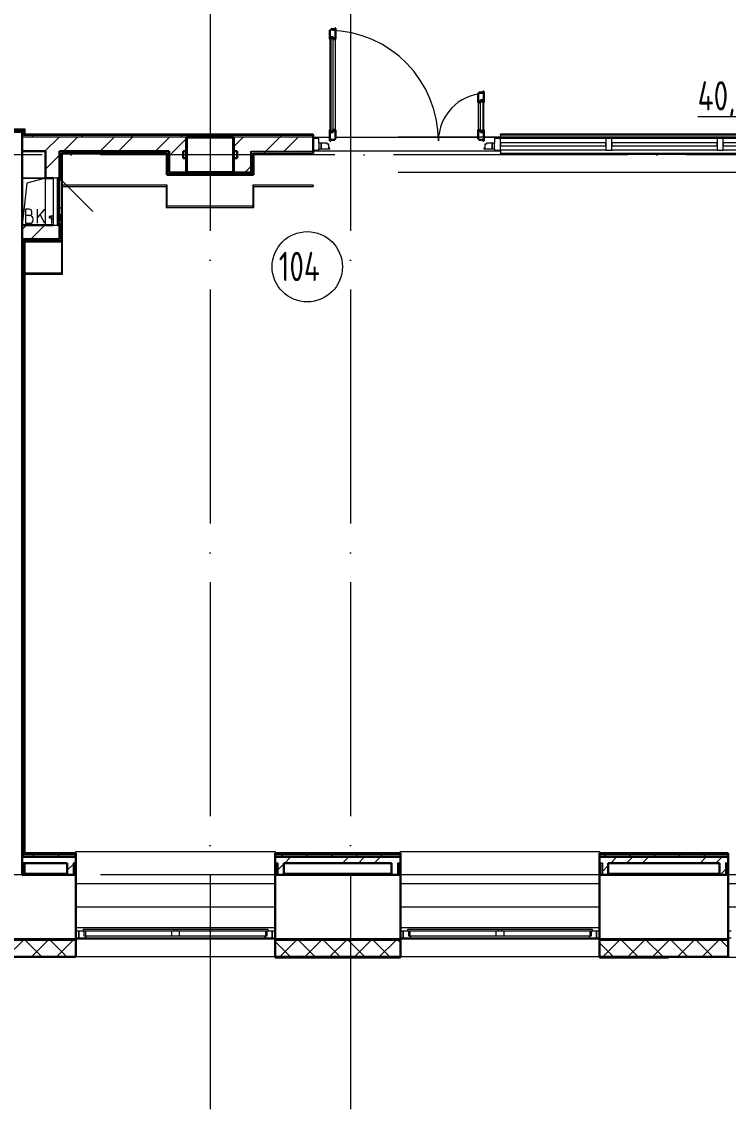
# Model space of a CAD drawing. Header units: millimetres. Extents: x -325553 to 627452, y -28539 to 738858.
# Drawn here: x -49067 to -43034, y 610581 to 619854 of the extents above; entities that cross this region are included whole.
import ezdxf

# ---------------------------------------------------------------- set-up
doc = ezdxf.new("R2010")
doc.units = ezdxf.units.MM
doc.linetypes.add('ADSK_Линия сетки', pattern=[25, 20, -2.5, 0, -2.5])
doc.linetypes.add('ADSK_Сверху', pattern=[450, 300, -150])
for name, color, linetype, lineweight in [('_ Окна', 7, 'Continuous', 9), ('Витраж', 7, 'Continuous', 9), ('Двери', 252, 'Continuous', 9), ('Линии', 7, 'Continuous', 9), ('Марки помещений', 252, 'Continuous', 20), ('Несущие колонны', 252, 'Continuous', 18), ('Оборудование', 8, 'Continuous', 18), ('Ограждение', 252, 'Continuous', 9), ('Окна', 252, 'Continuous', 9), ('Оси', 252, 'Continuous', 9), ('Панели витража', 252, 'Continuous', 9), ('Перекрытие', 252, 'Continuous', 18), ('Стены внутренние', 7, 'Continuous', 18), ('Стены наружные', 7, 'Continuous', 18), ('Стены штриховка', 7, 'Continuous', 9)]:
    doc.layers.add(name, color=color, linetype=linetype, lineweight=lineweight)
doc.layers.add('Двери открывание', color=7, linetype='Continuous', lineweight=9, true_color=0xc0c0c0)
doc.styles.add('GOST Common_3', font='', dxfattribs={"height": 3.5})
doc.styles.get('GOST Common_3').set_extended_font_data('GOST 2.304 type A')
pattern_1 = [(0, (-32119.8, 96), (0, 600), []), (90, (-32119.8, 96), (-600, 4e-14), [])]

# ---------------------------------------------------------------- blocks, each defined once
blk = doc.blocks.new('1 этаж')
at = {"layer": 'Ограждение', "true_color": 0x636466}
h = blk.add_hatch(dxfattribs=at)
h.set_pattern_fill('FP_26', color=251, style=0, pattern_type=2)
h.set_pattern_definition(pattern_1)
h.paths.add_polyline_path([(-48240.8, -13778.7), (-48235.8, -13773.7), (-54470.8, -13773.7), (-54470.8, -13778.7), (-48245.8, -13778.7)])
h = blk.add_hatch(dxfattribs=at)
h.set_pattern_fill('FP_25', color=251, style=0, pattern_type=2)
h.set_pattern_definition(pattern_1)
h.paths.add_polyline_path([(-45958.3, -13823.7), (-45775.8, -13823.7), (-45775.8, -13818.7), (-48235.8, -13818.7), (-48240.8, -13823.7), (-46675.9, -13823.7)])
h = blk.add_hatch(dxfattribs=at)
h.set_pattern_fill('FP_25', color=251, style=0, pattern_type=2)
h.set_pattern_definition(pattern_1)
h.paths.add_polyline_path([(-40733.3, -13828.7), (-40733.3, -13818.7), (-44175.8, -13818.7), (-44175.8, -13823.7), (-40738.3, -13823.7), (-40738.3, -13828.7)])
at = {"layer": 'Стены наружные', "lineweight": 9, "true_color": 0x636466}
h = blk.add_hatch(dxfattribs=at)
h.set_pattern_fill('FP_41', color=251, style=0, pattern_type=2)
h.set_pattern_definition([(180, (-32119.82, 96), (-1e-14, -100), [])])
h.paths.add_polyline_path([(-66005.8, -20703.7), (-64730.8, -20703.7), (-64730.8, -20693.7), (-66005.8, -20693.7)])
h.paths.add_polyline_path([(2117.4, -20703.7), (2694.2, -20703.7), (2694.2, -20693.7), (1409.2, -20693.7), (1409.2, -20703.7)])
h.paths.add_polyline_path([(-63030.8, -20703.7), (-61880.8, -20703.7), (-61880.8, -20693.7), (-63030.8, -20693.7)])
h.paths.add_polyline_path([(-752.8, -20703.7), (-290.8, -20703.7), (-290.8, -20693.7), (-1390.8, -20693.7), (-1390.8, -20703.7)])
h.paths.add_polyline_path([(-60180.8, -20703.7), (-59050.8, -20703.7), (-59050.8, -20693.7), (-60180.8, -20693.7)])
h.paths.add_polyline_path([(-3623, -20703.7), (-3090.8, -20703.7), (-3090.8, -20693.7), (-4165.8, -20693.7), (-4165.8, -20703.7)])
h.paths.add_polyline_path([(-57350.8, -20703.7), (-56240.8, -20703.7), (-56240.8, -20693.7), (-57350.8, -20693.7)])
h.paths.add_polyline_path([(-5865.8, -20703.7), (-5865.8, -20693.7), (-6960.8, -20693.7), (-6960.8, -20703.7), (-6493.2, -20703.7)])
h.paths.add_polyline_path([(-54540.8, -20703.7), (-53450.8, -20703.7), (-53450.8, -20693.7), (-54540.8, -20693.7)])
h.paths.add_polyline_path([(-8660.8, -20703.7), (-8660.8, -20693.7), (-9765.8, -20693.7), (-9765.8, -20703.7), (-9363.4, -20703.7)])
h.paths.add_polyline_path([(-51750.8, -20703.7), (-50620.8, -20703.7), (-50620.8, -20693.7), (-51750.8, -20693.7)])
h.paths.add_polyline_path([(-11516, -20703.7), (-11465.8, -20703.7), (-11465.8, -20693.7), (-12545.8, -20693.7), (-12545.8, -20703.7), (-12233.6, -20703.7)])
h.paths.add_polyline_path([(-48920.8, -20703.7), (-47800.8, -20703.7), (-47800.8, -20693.7), (-48920.8, -20693.7)])
h.paths.add_polyline_path([(-14245.8, -20703.7), (-14245.8, -20693.7), (-15320.8, -20693.7), (-15320.8, -20703.7), (-14386.2, -20703.7)])
h.paths.add_polyline_path([(-46100.8, -20703.7), (-45030.8, -20703.7), (-45030.8, -20693.7), (-46100.8, -20693.7)])
h.paths.add_polyline_path([(-17256.4, -20703.7), (-17020.8, -20703.7), (-17020.8, -20693.7), (-18120.8, -20693.7), (-18120.8, -20703.7), (-17974, -20703.7)])
h.paths.add_polyline_path([(-43330.8, -20703.7), (-42230.8, -20703.7), (-42230.8, -20693.7), (-43330.8, -20693.7)])
h.paths.add_polyline_path([(-19820.8, -20703.7), (-19820.8, -20693.7), (-20920.8, -20693.7), (-20920.8, -20703.7), (-20126.6, -20703.7)])
h.paths.add_polyline_path([(-40530.8, -20703.7), (-39400.8, -20703.7), (-39400.8, -20693.7), (-40530.8, -20693.7)])
h.paths.add_polyline_path([(-22620.8, -20703.7), (-22620.8, -20693.7), (-23700.8, -20693.7), (-23700.8, -20703.7), (-22996.8, -20703.7)])
h.paths.add_polyline_path([(-25867, -20703.7), (-25400.8, -20703.7), (-25400.8, -20693.7), (-26500.8, -20693.7), (-26500.8, -20703.7), (-26498.8, -20703.7)])
h.paths.add_polyline_path([(-37700.8, -20703.7), (-36590.8, -20703.7), (-36590.8, -20693.7), (-37700.8, -20693.7)])
h.paths.add_polyline_path([(-28202.8, -20703.7), (-28200.8, -20703.7), (-28200.8, -20693.7), (-29240.8, -20693.7), (-29239.8, -20703.7), (-28378.4, -20703.7)])
h.paths.add_polyline_path([(-34890.8, -20703.7), (-33780.8, -20703.7), (-33780.8, -20693.7), (-34890.8, -20693.7)])
h.paths.add_polyline_path([(-30940.8, -20703.7), (-30940.8, -20693.7), (-32080.8, -20693.7), (-32079.8, -20703.7), (-31090.8, -20703.7)])
at = {"color": 251, "lineweight": 18, "true_color": 0x636466}
for p, q in [((-48060.8, -14193.7), (-48260.8, -14193.7)), ((-48060.8, -14193.7), (-48260.8, -14193.7)), ((-48219.1, -14235.3), (-48260.8, -14593.7)), ((-48060.8, -14193.7), (-48219.1, -14235.3)), ((-48200.7, -14458.3), (-48230.7, -14458.3)), ((-48230.7, -14458.3), (-48230.7, -14578.3)), ((-48070.7, -14458.3), (-48130.7, -14529.8)), ((-48130.7, -14578.3), (-48130.7, -14458.3)), ((-48197.3, -14511.6), (-48230.7, -14511.6)), ((-48177.3, -14491.6), (-48177.3, -14481.6)), ((-48167.3, -14551.6), (-48167.3, -14541.6)), ((-48070.7, -14578.3), (-48106.6, -14501.2)), ((-48230.7, -14578.3), (-48194, -14578.3))]:
    blk.add_line(p, q, dxfattribs=at)
for centre, radius, start, end in [((-48200.7, -14481.6), 23.3, 0, 90), ((-48197.3, -14491.6), 20, 270, 0), ((-48197.3, -14541.6), 30, 0, 90), ((-48194, -14551.6), 26.7, 270, 0)]:
    blk.add_arc(centre, radius, start, end, dxfattribs=at)
at = {"layer": '_ Окна', "color": 251, "true_color": 0x636466}
for p, q in [((-47775.8, -20625.7), (-47800.8, -20625.7)), ((-47775.8, -20683.7), (-47775.8, -20625.7)), ((-46100.8, -20625.7), (-46125.8, -20625.7)), ((-46125.8, -20625.7), (-46125.8, -20683.7)), ((-45005.8, -20625.7), (-45030.8, -20625.7)), ((-45005.8, -20683.7), (-45005.8, -20625.7)), ((-43330.8, -20625.7), (-43355.8, -20625.7)), ((-43355.8, -20625.7), (-43355.8, -20683.7)), ((-42205.8, -20625.7), (-42230.8, -20625.7)), ((-47800.8, -20683.7), (-47775.8, -20683.7)), ((-46125.8, -20683.7), (-46100.8, -20683.7)), ((-45030.8, -20683.7), (-45005.8, -20683.7)), ((-43355.8, -20683.7), (-43330.8, -20683.7)), ((-42230.8, -20683.7), (-42205.8, -20683.7))]:
    blk.add_line(p, q, dxfattribs=at)
at = {"layer": '_ Окна', "color": 251, "lineweight": 18, "true_color": 0x636466}
for p, q in [((-47737.8, -20625.7), (-47775.8, -20625.7)), ((-47775.8, -20625.7), (-47775.8, -20683.7)), ((-47729.8, -20666.7), (-47729.8, -20625.7)), ((-47717.8, -20666.7), (-47729.8, -20666.7)), ((-47716.4, -20683.7), (-47711.8, -20666.7)), ((-46189.8, -20666.7), (-46185.2, -20683.7)), ((-46171.8, -20666.7), (-46183.8, -20666.7)), ((-46171.8, -20625.7), (-46171.8, -20666.7)), ((-46125.8, -20625.7), (-46163.8, -20625.7)), ((-46125.8, -20683.7), (-46125.8, -20625.7)), ((-44967.8, -20625.7), (-45005.8, -20625.7)), ((-45005.8, -20625.7), (-45005.8, -20683.7)), ((-44959.8, -20666.7), (-44959.8, -20625.7)), ((-44947.8, -20666.7), (-44959.8, -20666.7)), ((-44946.4, -20683.7), (-44941.8, -20666.7)), ((-43419.8, -20666.7), (-43415.2, -20683.7)), ((-43401.8, -20666.7), (-43413.8, -20666.7)), ((-43401.8, -20625.7), (-43401.8, -20666.7)), ((-43355.8, -20625.7), (-43393.8, -20625.7)), ((-43355.8, -20683.7), (-43355.8, -20625.7)), ((-47775.8, -20683.7), (-47716.4, -20683.7)), ((-46185.2, -20683.7), (-46125.8, -20683.7)), ((-45005.8, -20683.7), (-44946.4, -20683.7)), ((-43415.2, -20683.7), (-43355.8, -20683.7))]:
    blk.add_line(p, q, dxfattribs=at)
at = {"layer": 'Витраж', "color": 251, "lineweight": 18, "true_color": 0x636466}
for p, q in [((-45725.8, -13853.7), (-45775.8, -13853.7)), ((-45775.8, -13853.7), (-45775.8, -13953.7)), ((-45725.8, -13893.7), (-45725.8, -13853.7)), ((-45775.8, -13953.7), (-45725.8, -13953.7)), ((-45725.8, -13953.7), (-45725.8, -13943.7))]:
    blk.add_line(p, q, dxfattribs=at)
at = {"layer": 'Витраж', "color": 251, "lineweight": 18, "true_color": 0x636466, "extrusion": (0, 0, -1)}
for p, q in [((-44175.8, -13853.7), (-44225.8, -13853.7)), ((-44225.8, -13853.7), (-44225.8, -13893.7)), ((-44175.8, -13953.7), (-44175.8, -13853.7)), ((-43226.1, -13853.7), (-43276.1, -13853.7)), ((-43276.1, -13853.7), (-43276.1, -13953.7)), ((-43226.1, -13953.7), (-43226.1, -13853.7)), ((-42275.8, -13853.7), (-42325.8, -13853.7)), ((-42325.8, -13853.7), (-42325.8, -13953.7)), ((-42275.8, -13953.7), (-42275.8, -13853.7)), ((-44225.8, -13943.7), (-44225.8, -13953.7)), ((-44225.8, -13953.7), (-44175.8, -13953.7)), ((-43276.1, -13953.7), (-43226.1, -13953.7)), ((-42325.8, -13953.7), (-42275.8, -13953.7))]:
    blk.add_line(p, q, dxfattribs=at)
at = {"layer": 'Витраж', "color": 251, "true_color": 0x636466}
for p, q in [((-43276.1, -13853.7), (-44175.8, -13853.7)), ((-42325.8, -13853.7), (-43226.1, -13853.7)), ((-41375.8, -13853.7), (-42275.8, -13853.7)), ((-43276.1, -13953.7), (-44175.8, -13953.7)), ((-42325.8, -13953.7), (-43226.1, -13953.7)), ((-41375.8, -13953.7), (-42275.8, -13953.7))]:
    blk.add_line(p, q, dxfattribs=at)
at = {"layer": 'Двери', "color": 251, "lineweight": 30, "true_color": 0x636466}
for p, q in [((-45625.8, -12929.7), (-45633.8, -12929.7)), ((-45633.8, -12929.7), (-45633.8, -13005.7)), ((-45591.8, -12920.7), (-45625.8, -12920.7)), ((-45625.8, -12920.7), (-45625.8, -12929.7)), ((-45583.8, -12911.7), (-45591.8, -12911.7)), ((-45591.8, -12911.7), (-45591.8, -12920.7)), ((-45583.8, -13005.7), (-45583.8, -12911.7)), ((-45624.8, -13005.7), (-45633.8, -13005.7)), ((-45624.8, -12987.7), (-45624.8, -13005.7)), ((-45603.8, -12987.7), (-45624.8, -12987.7)), ((-45603.8, -13005.7), (-45603.8, -12987.7)), ((-45583.8, -13005.7), (-45603.8, -13005.7)), ((-44359.8, -13469.7), (-44367.8, -13469.7)), ((-44367.8, -13469.7), (-44367.8, -13545.7)), ((-44325.8, -13460.7), (-44359.8, -13460.7)), ((-44359.8, -13460.7), (-44359.8, -13469.7)), ((-44347.8, -13545.7), (-44347.8, -13527.7)), ((-44347.8, -13527.7), (-44326.8, -13527.7)), ((-44326.8, -13527.7), (-44326.8, -13545.7)), ((-44317.8, -13451.7), (-44325.8, -13451.7)), ((-44325.8, -13451.7), (-44325.8, -13460.7)), ((-44317.8, -13545.7), (-44317.8, -13451.7)), ((-44367.8, -13545.7), (-44347.8, -13545.7)), ((-44326.8, -13545.7), (-44317.8, -13545.7)), ((-45633.8, -13781.7), (-45633.8, -13875.7)), ((-45624.8, -13781.7), (-45633.8, -13781.7)), ((-45624.8, -13799.7), (-45624.8, -13781.7)), ((-45603.8, -13799.7), (-45624.8, -13799.7)), ((-45603.8, -13781.7), (-45603.8, -13799.7)), ((-45583.8, -13781.7), (-45603.8, -13781.7)), ((-45583.8, -13857.7), (-45583.8, -13781.7)), ((-44367.8, -13781.7), (-44367.8, -13857.7)), ((-44367.8, -13781.7), (-44347.8, -13781.7)), ((-44347.8, -13781.7), (-44347.8, -13799.7)), ((-44347.8, -13799.7), (-44326.8, -13799.7)), ((-44326.8, -13781.7), (-44317.8, -13781.7)), ((-44326.8, -13799.7), (-44326.8, -13781.7)), ((-44317.8, -13875.7), (-44317.8, -13781.7)), ((-45633.8, -13875.7), (-45625.8, -13875.7)), ((-45625.8, -13875.7), (-45625.8, -13866.7)), ((-45625.8, -13866.7), (-45591.8, -13866.7)), ((-45591.8, -13866.7), (-45591.8, -13857.7)), ((-45591.8, -13857.7), (-45583.8, -13857.7)), ((-44367.8, -13857.7), (-44359.8, -13857.7)), ((-44359.8, -13857.7), (-44359.8, -13866.7)), ((-44359.8, -13866.7), (-44325.8, -13866.7)), ((-44325.8, -13866.7), (-44325.8, -13875.7)), ((-44325.8, -13875.7), (-44317.8, -13875.7))]:
    blk.add_line(p, q, dxfattribs=at)
at = {"layer": 'Двери', "color": 251, "true_color": 0x636466}
for p, q in [((-45633.8, -13005.7), (-45633.8, -13781.7)), ((-45624.8, -12987.7), (-45624.8, -13799.7)), ((-45603.8, -12987.7), (-45624.8, -12987.7)), ((-45603.8, -13799.7), (-45603.8, -12987.7)), ((-45583.8, -13781.7), (-45583.8, -13005.7)), ((-44347.8, -13799.7), (-44347.8, -13527.7)), ((-44347.8, -13527.7), (-44326.8, -13527.7)), ((-44326.8, -13527.7), (-44326.8, -13799.7)), ((-44367.8, -13545.7), (-44367.8, -13781.7)), ((-44317.8, -13781.7), (-44317.8, -13545.7)), ((-45624.8, -13799.7), (-45603.8, -13799.7)), ((-44326.8, -13799.7), (-44347.8, -13799.7)), ((-45725.8, -13893.7), (-45725.8, -13943.7)), ((-45705.8, -13893.7), (-45725.8, -13893.7)), ((-45705.8, -13943.7), (-45705.8, -13893.7)), ((-45656.8, -13893.7), (-45705.8, -13893.7)), ((-45705.8, -13893.7), (-45705.8, -13943.7)), ((-45656.8, -13901.7), (-45656.8, -13893.7)), ((-45642.8, -13901.7), (-45656.8, -13901.7)), ((-45642.8, -13935.7), (-45642.8, -13901.7)), ((-44294.8, -13901.7), (-44308.8, -13901.7)), ((-44308.8, -13901.7), (-44308.8, -13935.7)), ((-44294.8, -13893.7), (-44294.8, -13901.7)), ((-44245.8, -13893.7), (-44294.8, -13893.7)), ((-44225.8, -13893.7), (-44245.8, -13893.7)), ((-44245.8, -13893.7), (-44245.8, -13943.7)), ((-44245.8, -13943.7), (-44245.8, -13893.7)), ((-44225.8, -13943.7), (-44225.8, -13893.7)), ((-45725.8, -13943.7), (-45705.8, -13943.7)), ((-45705.8, -13943.7), (-45633.8, -13943.7)), ((-45633.8, -13935.7), (-45642.8, -13935.7)), ((-45633.8, -13943.7), (-45633.8, -13935.7)), ((-44308.8, -13935.7), (-44317.8, -13935.7)), ((-44317.8, -13935.7), (-44317.8, -13943.7)), ((-44317.8, -13943.7), (-44245.8, -13943.7)), ((-44245.8, -13943.7), (-44225.8, -13943.7))]:
    blk.add_line(p, q, dxfattribs=at)
at = {"layer": 'Двери открывание', "color": 251, "true_color": 0x636466}
for centre, radius, start, end in [((-45651.8, -13875.7), 946, 0, 88.90974), ((-44299.8, -13875.7), 406, 92.54104, 180)]:
    blk.add_arc(centre, radius, start, end, dxfattribs=at)
at = {"layer": 'Линии', "color": 251, "linetype": 'ADSK_Сверху', "ltscale": 100, "true_color": 0x636466}
for p, q in [((-15050.8, -13843.7), (-48260.8, -13843.7)), ((-15050.8, -14143.7), (-48260.8, -14143.7))]:
    blk.add_line(p, q, dxfattribs=at)
at = {"layer": 'Марки помещений', "color": 251, "true_color": 0x636466}
blk.add_circle((-45825.7, -14950), 300, dxfattribs=at)
at = {"layer": 'Несущие колонны', "color": 251, "lineweight": 40, "true_color": 0x636466}
for p, q in [((-46855.8, -13843.7), (-46455.8, -13843.7)), ((-46855.8, -14143.7), (-46855.8, -13843.7)), ((-46455.8, -13843.7), (-46855.8, -13843.7)), ((-46455.8, -13843.7), (-46455.8, -14143.7)), ((-46855.8, -13963.7), (-46855.8, -14143.7)), ((-46455.8, -14143.7), (-46455.8, -13963.7)), ((-46455.8, -14143.7), (-46855.8, -14143.7)), ((-46855.8, -14143.7), (-46455.8, -14143.7))]:
    blk.add_line(p, q, dxfattribs=at)
at = {"layer": 'Несущие колонны', "color": 251, "true_color": 0x636466}
for p, q in [((-46855.8, -13843.7), (-46855.8, -13963.7)), ((-46455.8, -13963.7), (-46455.8, -13843.7))]:
    blk.add_line(p, q, dxfattribs=at)
at = {"layer": 'Оборудование', "color": 251, "true_color": 0x636466}
for p, q in [((-47959.4, -14193.7), (-47995.8, -14193.7)), ((-47995.8, -14193.7), (-47995.8, -14593.7)), ((-47958.5, -14592.8), (-47958.5, -14194.6)), ((-47948.8, -14200.7), (-47958.5, -14200.7)), ((-47947.8, -14585.8), (-47947.8, -14201.7)), ((-47940.8, -14212.7), (-47946.3, -14212.7)), ((-47940.8, -14193.7), (-47658, -14476.6)), ((-47940.8, -14574.7), (-47940.8, -14212.7)), ((-48013.7, -14521.1), (-48031.1, -14521.1)), ((-48031.1, -14521.1), (-48031.1, -14533.4)), ((-48031.1, -14533.4), (-48013.7, -14533.4)), ((-48011.7, -14519.2), (-48013.7, -14521.1)), ((-48013.7, -14521.1), (-48013.7, -14533.4)), ((-48013.7, -14533.4), (-48011.7, -14535.3)), ((-47995.8, -14517.6), (-48011.7, -14517.6)), ((-48011.7, -14517.6), (-48011.7, -14536.9)), ((-48011.7, -14536.9), (-47995.8, -14536.9)), ((-48006.2, -14514.1), (-48011.2, -14514.1)), ((-48011.2, -14514.1), (-48011.2, -14522.4)), ((-48011.2, -14532.1), (-48011.2, -14577.9)), ((-48006.2, -14522.4), (-48006.2, -14514.1)), ((-48006.2, -14577.9), (-48006.2, -14532.1)), ((-47938.8, -14497.2), (-47940.8, -14497.2)), ((-47938.8, -14501.2), (-47938.8, -14497.2)), ((-47938.8, -14501.2), (-47938.8, -14561.7)), ((-48011.2, -14577.9), (-48006.2, -14577.9)), ((-47995.8, -14593.7), (-47959.4, -14593.7)), ((-47958.5, -14586.7), (-47948.8, -14586.7)), ((-47946.3, -14574.7), (-47940.8, -14574.7)), ((-47940.8, -14565.7), (-47938.8, -14565.7)), ((-47938.8, -14565.7), (-47938.8, -14561.7))]:
    blk.add_line(p, q, dxfattribs=at)
for points, knots in [([(-47958.5, -14194.6), (-47958.5, -14194.6), (-47958.5, -14194.4), (-47958.6, -14194.3), (-47958.7, -14194.1), (-47958.8, -14194), (-47959, -14193.8), (-47959.2, -14193.8), (-47959.3, -14193.7), (-47959.4, -14193.7)], [-1, -1, -1, -1, -0.833333, -0.75, -0.583333, -0.458333, -0.333333, -0.166667, 0, 0, 0, 0]), ([(-47947.8, -14201.7), (-47947.8, -14201.6), (-47947.8, -14201.5), (-47947.9, -14201.3), (-47947.9, -14201.2), (-47948, -14201.1), (-47948.1, -14201), (-47948.3, -14200.8), (-47948.5, -14200.8), (-47948.7, -14200.7), (-47948.8, -14200.7)], [-1, -1, -1, -1, -0.833333, -0.75, -0.666667, -0.583333, -0.458333, -0.333333, -0.166667, 0, 0, 0, 0]), ([(-47946.3, -14212.7), (-47946.4, -14212.7), (-47946.6, -14212.7), (-47946.9, -14212.6), (-47947, -14212.5), (-47947.2, -14212.4), (-47947.4, -14212.3), (-47947.5, -14212.1), (-47947.6, -14212), (-47947.7, -14211.8), (-47947.8, -14211.5), (-47947.8, -14211.3), (-47947.8, -14211.2)], [-1, -1, -1, -1, -0.833333, -0.75, -0.666667, -0.583333, -0.5, -0.416667, -0.333333, -0.25, -0.166667, 0, 0, 0, 0]), ([(-47959.4, -14593.7), (-47959.3, -14593.7), (-47959.2, -14593.7), (-47959, -14593.6), (-47958.8, -14593.5), (-47958.7, -14593.4), (-47958.6, -14593.2), (-47958.5, -14593), (-47958.5, -14592.9), (-47958.5, -14592.8)], [0, 0, 0, 0, 0.166667, 0.333333, 0.458333, 0.583333, 0.708333, 0.833333, 1, 1, 1, 1]), ([(-47948.8, -14586.7), (-47948.7, -14586.7), (-47948.5, -14586.7), (-47948.3, -14586.6), (-47948.1, -14586.5), (-47948, -14586.4), (-47947.9, -14586.3), (-47947.9, -14586.1), (-47947.8, -14586), (-47947.8, -14585.9), (-47947.8, -14585.8)], [0, 0, 0, 0, 0.166667, 0.333333, 0.458333, 0.583333, 0.666667, 0.75, 0.833333, 1, 1, 1, 1]), ([(-47947.8, -14576.3), (-47947.8, -14576.1), (-47947.8, -14575.9), (-47947.7, -14575.7), (-47947.6, -14575.5), (-47947.5, -14575.3), (-47947.4, -14575.2), (-47947.2, -14575), (-47947, -14574.9), (-47946.9, -14574.8), (-47946.6, -14574.8), (-47946.4, -14574.7), (-47946.3, -14574.7)], [0, 0, 0, 0, 0.166667, 0.25, 0.333333, 0.416667, 0.5, 0.583333, 0.666667, 0.75, 0.833333, 1, 1, 1, 1])]:
    blk.add_open_spline(points, degree=3, knots=knots, dxfattribs=at)
at = {"layer": 'Ограждение', "color": 251, "true_color": 0x636466}
for p, q in [((-48235.8, -13773.7), (-54470.8, -13773.7)), ((-48235.8, -13773.7), (-48240.8, -13778.7)), ((-48235.8, -13818.7), (-48235.8, -13773.7)), ((-48235.8, -13818.7), (-48240.8, -13823.7)), ((-45775.8, -13818.7), (-48235.8, -13818.7)), ((-45775.8, -13818.7), (-45775.8, -13823.7)), ((-44175.8, -13823.7), (-44175.8, -13818.7)), ((-40733.3, -13818.7), (-44175.8, -13818.7)), ((-44175.8, -13988.7), (-44175.8, -13983.7)), ((-44175.8, -13988.7), (-41030.8, -13988.7)), ((-47020.8, -14253.7), (-47920.8, -14253.7)), ((-47915.8, -14263.7), (-47920.8, -14258.7)), ((-47915.8, -15013.7), (-47915.8, -14263.7)), ((-47915.8, -14263.7), (-47030.8, -14263.7)), ((-47030.8, -14263.7), (-47020.8, -14253.7)), ((-47030.8, -14263.7), (-47030.8, -14443.7)), ((-47020.8, -14433.7), (-47020.8, -14253.7)), ((-46280.8, -14263.7), (-46290.8, -14253.7)), ((-46290.8, -14253.7), (-46290.8, -14433.7)), ((-45775.8, -14253.7), (-46290.8, -14253.7)), ((-46280.8, -14443.7), (-46280.8, -14263.7)), ((-46280.8, -14263.7), (-45775.8, -14263.7)), ((-45775.8, -14253.7), (-45775.8, -14263.7)), ((-47030.8, -14443.7), (-47020.8, -14433.7)), ((-47030.8, -14443.7), (-46280.8, -14443.7)), ((-46290.8, -14433.7), (-47020.8, -14433.7)), ((-46280.8, -14443.7), (-46290.8, -14433.7)), ((-47925.8, -14733.7), (-47925.8, -15003.7)), ((-47925.8, -15003.7), (-48240.8, -15003.7)), ((-48235.8, -15013.7), (-48240.8, -15008.7)), ((-48235.8, -19958.8), (-48235.8, -15013.7)), ((-48235.8, -15013.7), (-47915.8, -15013.7)), ((-47915.8, -15013.7), (-47925.8, -15003.7)), ((-47800.8, -19958.7), (-47800.8, -19943.7)), ((-47800.8, -19943.7), (-46100.8, -19943.7)), ((-46100.8, -19943.7), (-46100.8, -19958.7)), ((-45030.8, -19958.7), (-45030.8, -19943.7)), ((-45030.8, -19943.7), (-43330.8, -19943.7)), ((-43330.8, -19943.7), (-43330.8, -19958.7)), ((-48245.8, -20043.7), (-48245.8, -20128.7)), ((-48235.8, -20128.7), (-48235.8, -20043.7)), ((-47800.8, -20218.7), (-46100.8, -20218.7)), ((-45030.8, -20218.7), (-43330.8, -20218.7)), ((-42230.8, -20218.7), (-40530.8, -20218.7)), ((-47800.8, -20418.7), (-46100.8, -20418.7)), ((-45030.8, -20418.7), (-43330.8, -20418.7)), ((-42230.8, -20418.7), (-40530.8, -20418.7)), ((-47800.8, -20593.7), (-46100.8, -20593.7)), ((-45030.8, -20593.7), (-43330.8, -20593.7))]:
    blk.add_line(p, q, dxfattribs=at)
at = {"layer": 'Окна', "color": 251, "true_color": 0x636466}
for p, q in [((-47737.8, -20608.7), (-46965.8, -20608.7)), ((-47737.8, -20625.7), (-47737.8, -20608.7)), ((-46965.8, -20625.7), (-47737.8, -20625.7)), ((-47717.8, -20666.7), (-47717.8, -20625.7)), ((-46985.8, -20666.7), (-47717.8, -20666.7)), ((-46985.8, -20625.7), (-46985.8, -20666.7)), ((-46915.8, -20666.7), (-46985.8, -20666.7)), ((-46965.8, -20608.7), (-46935.8, -20608.7)), ((-46965.8, -20608.7), (-46965.8, -20625.7)), ((-46935.8, -20625.7), (-46965.8, -20625.7)), ((-46935.8, -20608.7), (-46163.8, -20608.7)), ((-46935.8, -20625.7), (-46935.8, -20608.7)), ((-46163.8, -20625.7), (-46935.8, -20625.7)), ((-46915.8, -20666.7), (-46915.8, -20625.7)), ((-46183.8, -20666.7), (-46915.8, -20666.7)), ((-46183.8, -20625.7), (-46183.8, -20666.7)), ((-46163.8, -20608.7), (-46163.8, -20625.7)), ((-44967.8, -20608.7), (-44195.8, -20608.7)), ((-44967.8, -20625.7), (-44967.8, -20608.7)), ((-44195.8, -20625.7), (-44967.8, -20625.7)), ((-44947.8, -20666.7), (-44947.8, -20625.7)), ((-44215.8, -20666.7), (-44947.8, -20666.7)), ((-44215.8, -20625.7), (-44215.8, -20666.7)), ((-44145.8, -20666.7), (-44215.8, -20666.7)), ((-44195.8, -20608.7), (-44165.8, -20608.7)), ((-44195.8, -20608.7), (-44195.8, -20625.7)), ((-44165.8, -20625.7), (-44195.8, -20625.7)), ((-44165.8, -20608.7), (-43393.8, -20608.7)), ((-44165.8, -20625.7), (-44165.8, -20608.7)), ((-43393.8, -20625.7), (-44165.8, -20625.7)), ((-44145.8, -20666.7), (-44145.8, -20625.7)), ((-43413.8, -20666.7), (-44145.8, -20666.7)), ((-43413.8, -20625.7), (-43413.8, -20666.7)), ((-43393.8, -20608.7), (-43393.8, -20625.7)), ((-47716.4, -20683.7), (-46185.2, -20683.7)), ((-44946.4, -20683.7), (-43415.2, -20683.7))]:
    blk.add_line(p, q, dxfattribs=at)
at = {"layer": 'Оси', "color": 251, "linetype": 'ADSK_Линия сетки', "ltscale": 100, "true_color": 0x636466}
for p, q in [((-46655.8, -2643.7), (-46655.8, -33769.9)), ((-45455.8, -2643.7), (-45455.8, -33769.9)), ((4411.5, -13993.7), (-72528.1, -13993.7)), ((4411.5, -20143.7), (-72528.1, -20143.7))]:
    blk.add_line(p, q, dxfattribs=at)
at = {"layer": 'Панели витража', "color": 251, "lineweight": 18, "true_color": 0x636466}
for p, q in [((-43276.1, -13891.2), (-44175.8, -13891.2)), ((-44175.8, -13891.2), (-44175.8, -13916.2)), ((-43276.1, -13916.2), (-43276.1, -13891.2)), ((-42325.8, -13891.2), (-43226.1, -13891.2)), ((-43226.1, -13891.2), (-43226.1, -13916.2)), ((-42325.8, -13916.2), (-42325.8, -13891.2)), ((-41375.8, -13891.2), (-42275.8, -13891.2)), ((-42275.8, -13891.2), (-42275.8, -13916.2)), ((-44175.8, -13916.2), (-43276.1, -13916.2)), ((-43226.1, -13916.2), (-42325.8, -13916.2)), ((-42275.8, -13916.2), (-41375.8, -13916.2))]:
    blk.add_line(p, q, dxfattribs=at)
at = {"layer": 'Перекрытие', "color": 251, "ltscale": 100, "true_color": 0x636466}
for p, q in [((-45775.8, -13843.7), (-45633.8, -13843.7)), ((-45583.8, -13843.7), (-44367.8, -13843.7)), ((-44317.8, -13843.7), (-44175.8, -13843.7)), ((-48260.8, -14193.7), (-48060.8, -14193.7))]:
    blk.add_line(p, q, dxfattribs=at)
at = {"layer": 'Стены внутренние', "color": 251, "lineweight": 30, "true_color": 0x636466}
for p, q in [((-48260.8, -13798.7), (-48650.8, -13798.7)), ((-48260.8, -14593.7), (-48260.8, -13963.7)), ((-48265.8, -17628.7), (-48260.8, -17628.7)), ((-48260.8, -18578.7), (-48265.8, -18578.7)), ((-48260.8, -20143.7), (-48260.8, -20043.7)), ((-47875.8, -20143.7), (-48260.8, -20143.7)), ((-47800.8, -20693.7), (-47800.8, -20143.7)), ((-46100.8, -20143.7), (-46100.8, -20693.7)), ((-45105.8, -20143.7), (-46025.8, -20143.7)), ((-45030.8, -20693.7), (-45030.8, -20143.7)), ((-43330.8, -20143.7), (-43330.8, -20693.7)), ((-42305.8, -20143.7), (-43255.8, -20143.7)), ((-42230.8, -20693.7), (-42230.8, -20143.7)), ((-48920.8, -20693.7), (-47800.8, -20693.7)), ((-47800.8, -20845.7), (-47800.8, -20703.7)), ((-46100.8, -20693.7), (-45030.8, -20693.7)), ((-46100.8, -20703.7), (-46100.8, -20845.7)), ((-45030.8, -20845.7), (-45030.8, -20703.7)), ((-43330.8, -20693.7), (-42230.8, -20693.7)), ((-43330.8, -20703.7), (-43330.8, -20845.7)), ((-42230.8, -20845.7), (-42230.8, -20703.7)), ((-48920.8, -20845.7), (-47800.8, -20845.7)), ((-43330.8, -20845.7), (-42230.8, -20845.7))]:
    blk.add_line(p, q, dxfattribs=at)
at = {"layer": 'Стены внутренние', "color": 251, "linetype": 'Continuous', "lineweight": 9, "true_color": 0x636466}
for p, q in [((-48392.7, -20843.7), (-48252.7, -20703.7)), ((-48091.1, -20843.7), (-48231.1, -20703.7)), ((-48180.5, -20843.7), (-48040.5, -20703.7)), ((-47878.9, -20843.7), (-48018.9, -20703.7)), ((-47968.4, -20843.7), (-47828.4, -20703.7)), ((-47800.8, -20709.7), (-47806.8, -20703.7)), ((-45969.7, -20843.7), (-46100.8, -20712.7)), ((-46059.2, -20843.7), (-45919.2, -20703.7)), ((-45757.6, -20843.7), (-45897.6, -20703.7)), ((-45847.1, -20843.7), (-45707.1, -20703.7)), ((-45545.5, -20843.7), (-45685.5, -20703.7)), ((-45634.9, -20843.7), (-45494.9, -20703.7)), ((-45333.4, -20843.7), (-45473.4, -20703.7)), ((-45422.8, -20843.7), (-45282.8, -20703.7)), ((-45121.2, -20843.7), (-45261.2, -20703.7)), ((-45210.7, -20843.7), (-45070.7, -20703.7)), ((-45030.8, -20722), (-45049.1, -20703.7)), ((-43212, -20843.7), (-43330.8, -20725)), ((-43301.5, -20843.7), (-43161.5, -20703.7)), ((-42999.9, -20843.7), (-43139.9, -20703.7)), ((-43089.3, -20843.7), (-42949.3, -20703.7)), ((-42787.8, -20843.7), (-42927.8, -20703.7)), ((-42877.2, -20843.7), (-42737.2, -20703.7)), ((-42575.6, -20843.7), (-42715.6, -20703.7)), ((-42665.1, -20843.7), (-42525.1, -20703.7)), ((-42363.5, -20843.7), (-42503.5, -20703.7)), ((-42453, -20843.7), (-42313, -20703.7)), ((-42230.8, -20764.3), (-42291.4, -20703.7)), ((-46029.9, -20843.7), (-46031.1, -20845.7)), ((-45774.6, -20845.7), (-45775.7, -20843.7)), ((-45188, -20845.7), (-45189.1, -20843.7)), ((-43214.3, -20843.7), (-43215.4, -20845.7)), ((-42372.4, -20845.7), (-42373.5, -20843.7)), ((-42240.8, -20843.7), (-42232.8, -20835.7))]:
    blk.add_line(p, q, dxfattribs=at)
at = {"layer": 'Стены внутренние', "color": 251, "true_color": 0x636466}
for p, q in [((-46100.8, -20693.7), (-47800.8, -20693.7)), ((-43330.8, -20693.7), (-45030.8, -20693.7)), ((-46100.8, -20845.7), (-47800.8, -20845.7)), ((-43330.8, -20845.7), (-45030.8, -20845.7))]:
    blk.add_line(p, q, dxfattribs=at)
at = {"layer": 'Стены наружные', "color": 251, "lineweight": 30, "true_color": 0x636466}
for p, q in [((-48240.8, -13778.7), (-54480.8, -13778.7)), ((-48245.8, -13783.7), (-48260.8, -13783.7)), ((-48260.8, -13798.7), (-48260.8, -13963.7)), ((-48245.8, -13828.7), (-48245.8, -13783.7)), ((-48240.8, -13823.7), (-48240.8, -13778.7)), ((-45775.8, -13823.7), (-48240.8, -13823.7)), ((-46855.8, -13843.7), (-46455.8, -13843.7)), ((-45775.8, -13983.7), (-45775.8, -13823.7)), ((-48260.8, -13963.7), (-48060.8, -13963.7)), ((-48060.8, -13963.7), (-48060.8, -14193.7)), ((-47940.8, -13963.7), (-47005.8, -13963.7)), ((-47940.8, -13963.7), (-47940.8, -14212.7)), ((-47925.8, -13978.7), (-47020.8, -13978.7)), ((-47925.8, -13983.7), (-47925.8, -13978.7)), ((-47920.8, -13983.7), (-47025.8, -13983.7)), ((-47920.8, -14733.7), (-47920.8, -13983.7)), ((-47025.8, -13983.7), (-47025.8, -14163.7)), ((-47020.8, -13978.7), (-47020.8, -14158.7)), ((-47005.8, -13963.7), (-47005.8, -14143.7)), ((-46885.8, -13963.7), (-46855.8, -13963.7)), ((-46885.8, -14023.7), (-46885.8, -13963.7)), ((-46455.8, -13963.7), (-46425.8, -13963.7)), ((-46425.8, -13963.7), (-46425.8, -14023.7)), ((-46305.8, -14143.7), (-46305.8, -13963.7)), ((-46290.8, -14158.7), (-46290.8, -13978.7)), ((-46285.8, -13983.7), (-45775.8, -13983.7)), ((-46285.8, -14163.7), (-46285.8, -13983.7)), ((-46855.8, -14023.7), (-46885.8, -14023.7)), ((-46855.8, -14143.7), (-46855.8, -14023.7)), ((-46425.8, -14023.7), (-46455.8, -14023.7)), ((-46455.8, -14023.7), (-46455.8, -14143.7)), ((-47025.8, -14163.7), (-46285.8, -14163.7)), ((-47020.8, -14158.7), (-46290.8, -14158.7)), ((-47005.8, -14143.7), (-46855.8, -14143.7)), ((-46855.8, -14143.7), (-46305.8, -14143.7)), ((-48060.8, -14193.7), (-47995.8, -14193.7)), ((-47959.2, -14193.7), (-47940.8, -14193.7)), ((-47995.8, -14593.7), (-48260.8, -14593.7)), ((-48260.8, -14593.7), (-48260.8, -20043.7)), ((-47940.8, -14593.7), (-47959.2, -14593.7)), ((-47940.8, -14574.7), (-47940.8, -14713.7)), ((-48260.8, -14713.7), (-47940.8, -14713.7)), ((-48245.8, -19963.7), (-48245.8, -14728.7)), ((-48240.8, -14733.7), (-47920.8, -14733.7)), ((-48240.8, -19958.7), (-48240.8, -14733.7)), ((-47940.8, -14728.7), (-47925.8, -14728.7)), ((-48260.8, -19968.7), (-48245.8, -19968.7)), ((-48240.8, -19963.7), (-48245.8, -19963.7)), ((-47800.8, -19958.7), (-48240.8, -19958.7)), ((-47800.8, -20143.7), (-47800.8, -19958.7)), ((-46100.8, -19958.7), (-46100.8, -20143.7)), ((-45030.8, -19958.7), (-46100.8, -19958.7)), ((-45030.8, -20143.7), (-45030.8, -19958.7)), ((-43330.8, -19958.7), (-43330.8, -20143.7)), ((-42230.8, -19958.7), (-43330.8, -19958.7)), ((-42230.8, -20143.7), (-42230.8, -19958.7)), ((-48260.8, -20043.7), (-47875.8, -20043.7)), ((-47875.8, -20043.7), (-47875.8, -20143.7)), ((-46025.8, -20043.7), (-45105.8, -20043.7)), ((-46025.8, -20143.7), (-46025.8, -20043.7)), ((-45105.8, -20043.7), (-45105.8, -20143.7)), ((-43255.8, -20043.7), (-42305.8, -20043.7)), ((-43255.8, -20143.7), (-43255.8, -20043.7)), ((-42305.8, -20043.7), (-42305.8, -20143.7)), ((-47875.8, -20143.7), (-47800.8, -20143.7)), ((-46100.8, -20143.7), (-46025.8, -20143.7)), ((-45105.8, -20143.7), (-45030.8, -20143.7)), ((-43330.8, -20143.7), (-43255.8, -20143.7)), ((-42305.8, -20143.7), (-42230.8, -20143.7)), ((-47800.8, -20703.7), (-47800.8, -20693.7)), ((-46100.8, -20693.7), (-46100.8, -20703.7)), ((-45030.8, -20703.7), (-45030.8, -20693.7)), ((-42230.8, -20693.7), (-43330.8, -20693.7)), ((-43330.8, -20693.7), (-43330.8, -20703.7)), ((-42230.8, -20703.7), (-42230.8, -20693.7)), ((-45030.8, -20845.7), (-46100.8, -20845.7)), ((-46100.8, -20845.7), (-46100.8, -20850.7)), ((-46100.8, -20850.7), (-45030.8, -20850.7)), ((-45030.8, -20850.7), (-45030.8, -20845.7)), ((-43330.8, -20845.7), (-43330.8, -20850.7)), ((-43330.8, -20850.7), (-42740.8, -20850.7)), ((-42740.8, -20850.7), (-42740.8, -20845.7))]:
    blk.add_line(p, q, dxfattribs=at)
at = {"layer": 'Стены наружные', "color": 251, "linetype": 'Continuous', "lineweight": 9, "true_color": 0x636466}
for p, q in [((-48262.3, -13783.7), (-48257.3, -13778.7)), ((-48260.8, -13844.8), (-48259.7, -13843.7)), ((-48236.6, -13828.7), (-48231.6, -13823.7)), ((-48180.9, -13843.7), (-48165.9, -13828.7)), ((-48165.9, -13828.7), (-48160.9, -13823.7)), ((-48095.2, -13828.7), (-48090.2, -13823.7)), ((-48065.4, -13963.7), (-47945.4, -13843.7)), ((-48024.5, -13828.7), (-48019.5, -13823.7)), ((-47953.7, -13828.7), (-47948.7, -13823.7)), ((-47908.3, -13963.7), (-47788.3, -13843.7)), ((-47883, -13828.7), (-47878, -13823.7)), ((-47812.3, -13828.7), (-47807.3, -13823.7)), ((-47756.6, -13843.7), (-47741.6, -13828.7)), ((-47741.6, -13828.7), (-47736.6, -13823.7)), ((-47670.9, -13828.7), (-47665.9, -13823.7)), ((-47600.2, -13828.7), (-47595.2, -13823.7)), ((-47593.9, -13963.7), (-47473.9, -13843.7)), ((-47529.5, -13828.7), (-47524.5, -13823.7)), ((-47458.8, -13828.7), (-47453.8, -13823.7)), ((-47436.8, -13963.7), (-47316.8, -13843.7)), ((-47388.1, -13828.7), (-47383.1, -13823.7)), ((-47332.3, -13843.7), (-47317.3, -13828.7)), ((-47317.3, -13828.7), (-47312.3, -13823.7)), ((-47246.6, -13828.7), (-47241.6, -13823.7)), ((-47175.9, -13828.7), (-47170.9, -13823.7)), ((-47122.5, -13963.7), (-47002.5, -13843.7)), ((-47105.2, -13828.7), (-47100.2, -13823.7)), ((-47034.5, -13828.7), (-47029.5, -13823.7)), ((-46965.3, -13963.7), (-46855.8, -13854.2)), ((-46963.8, -13828.7), (-46958.8, -13823.7)), ((-46908.1, -13843.7), (-46893.1, -13828.7)), ((-46893.1, -13828.7), (-46888.1, -13823.7)), ((-46822.4, -13828.7), (-46817.4, -13823.7)), ((-46751.7, -13828.7), (-46746.7, -13823.7)), ((-46681, -13828.7), (-46676, -13823.7)), ((-46610.2, -13828.7), (-46605.2, -13823.7)), ((-46539.5, -13828.7), (-46534.5, -13823.7)), ((-46483.8, -13843.7), (-46468.8, -13828.7)), ((-46468.8, -13828.7), (-46463.8, -13823.7)), ((-46455.8, -13925.7), (-46373.9, -13843.7)), ((-46398.1, -13828.7), (-46393.1, -13823.7)), ((-46327.4, -13828.7), (-46322.4, -13823.7)), ((-46256.7, -13828.7), (-46251.7, -13823.7)), ((-46186, -13828.7), (-46181, -13823.7)), ((-46179.6, -13963.7), (-46059.6, -13843.7)), ((-46115.3, -13828.7), (-46110.3, -13823.7)), ((-46059.6, -13843.7), (-46044.6, -13828.7)), ((-46044.6, -13828.7), (-46039.6, -13823.7)), ((-46022.4, -13963.7), (-45902.4, -13843.7)), ((-45973.8, -13828.7), (-45968.8, -13823.7)), ((-45903.1, -13828.7), (-45898.1, -13823.7)), ((-45832.4, -13828.7), (-45827.4, -13823.7)), ((-48060.8, -14116.3), (-47940.8, -13996.3)), ((-47896.6, -13983.7), (-47891.6, -13978.7)), ((-47891.6, -13978.7), (-47876.6, -13963.7)), ((-47825.9, -13983.7), (-47820.9, -13978.7)), ((-47755.2, -13983.7), (-47750.2, -13978.7)), ((-47684.5, -13983.7), (-47679.5, -13978.7)), ((-47613.8, -13983.7), (-47608.8, -13978.7)), ((-47543.1, -13983.7), (-47538.1, -13978.7)), ((-47472.3, -13983.7), (-47467.3, -13978.7)), ((-47467.3, -13978.7), (-47452.3, -13963.7)), ((-47401.6, -13983.7), (-47396.6, -13978.7)), ((-47330.9, -13983.7), (-47325.9, -13978.7)), ((-47260.2, -13983.7), (-47255.2, -13978.7)), ((-47189.5, -13983.7), (-47184.5, -13978.7)), ((-47118.8, -13983.7), (-47113.8, -13978.7)), ((-47048.1, -13983.7), (-47043.1, -13978.7)), ((-47043.1, -13978.7), (-47028.1, -13963.7)), ((-47005.8, -14004.2), (-46965.3, -13963.7)), ((-46290.8, -14004.3), (-46285.8, -13999.3)), ((-46270.3, -13983.7), (-46265.3, -13978.7)), ((-46199.6, -13983.7), (-46194.6, -13978.7)), ((-46194.6, -13978.7), (-46179.6, -13963.7)), ((-46128.8, -13983.7), (-46123.8, -13978.7)), ((-46058.1, -13983.7), (-46053.1, -13978.7)), ((-45987.4, -13983.7), (-45982.4, -13978.7)), ((-45916.7, -13983.7), (-45911.7, -13978.7)), ((-45846, -13983.7), (-45841, -13978.7)), ((-47940.8, -14027.9), (-47925.8, -14012.9)), ((-47925.8, -14012.9), (-47920.8, -14007.9)), ((-47925.8, -14083.6), (-47920.8, -14078.6)), ((-47025.8, -14032.2), (-47020.8, -14027.2)), ((-46359.6, -14143.7), (-46305.8, -14090)), ((-46305.8, -14090), (-46290.8, -14075)), ((-46290.8, -14075), (-46285.8, -14070)), ((-47925.8, -14154.3), (-47920.8, -14149.3)), ((-47025.8, -14102.9), (-47020.8, -14097.9)), ((-47016, -14163.7), (-47011, -14158.7)), ((-46945.2, -14163.7), (-46940.2, -14158.7)), ((-46874.5, -14163.7), (-46869.5, -14158.7)), ((-46803.8, -14163.7), (-46798.8, -14158.7)), ((-46798.8, -14158.7), (-46783.8, -14143.7)), ((-46733.1, -14163.7), (-46728.1, -14158.7)), ((-46662.4, -14163.7), (-46657.4, -14158.7)), ((-46591.7, -14163.7), (-46586.7, -14158.7)), ((-46521, -14163.7), (-46516, -14158.7)), ((-46450.3, -14163.7), (-46445.3, -14158.7)), ((-46379.6, -14163.7), (-46374.6, -14158.7)), ((-46374.6, -14158.7), (-46359.6, -14143.7)), ((-46308.8, -14163.7), (-46303.8, -14158.7)), ((-46290.8, -14145.7), (-46285.8, -14140.7)), ((-47925.8, -14225.1), (-47920.8, -14220.1)), ((-47925.8, -14295.8), (-47920.8, -14290.8)), ((-47925.8, -14366.5), (-47920.8, -14361.5)), ((-47940.8, -14452.2), (-47925.8, -14437.2)), ((-47925.8, -14437.2), (-47920.8, -14432.2)), ((-47925.8, -14507.9), (-47920.8, -14502.9)), ((-48260.8, -14630.6), (-48223.9, -14593.7)), ((-48186.8, -14713.7), (-48066.8, -14593.7)), ((-47925.8, -14578.6), (-47920.8, -14573.6)), ((-47925.8, -14649.3), (-47920.8, -14644.3)), ((-48222.3, -14733.7), (-48217.3, -14728.7)), ((-48217.3, -14728.7), (-48202.3, -14713.7)), ((-48151.6, -14733.7), (-48146.6, -14728.7)), ((-48080.9, -14733.7), (-48075.9, -14728.7)), ((-48010.2, -14733.7), (-48005.2, -14728.7)), ((-47939.5, -14733.7), (-47934.5, -14728.7)), ((-47925.8, -14720), (-47920.8, -14715)), ((-48260.8, -14772.2), (-48245.8, -14757.2)), ((-48245.8, -14757.2), (-48240.8, -14752.2)), ((-48245.8, -14827.9), (-48240.8, -14822.9)), ((-48245.8, -14898.6), (-48240.8, -14893.6)), ((-48245.8, -14969.3), (-48240.8, -14964.3)), ((-48245.8, -15040), (-48240.8, -15035)), ((-48245.8, -15110.7), (-48240.8, -15105.7)), ((-48260.8, -15196.4), (-48245.8, -15181.4)), ((-48245.8, -15181.4), (-48240.8, -15176.4)), ((-48245.8, -15252.2), (-48240.8, -15247.2)), ((-48245.8, -15322.9), (-48240.8, -15317.9)), ((-48245.8, -15393.6), (-48240.8, -15388.6)), ((-48245.8, -15464.3), (-48240.8, -15459.3)), ((-48245.8, -15535), (-48240.8, -15530)), ((-48260.8, -15620.7), (-48245.8, -15605.7)), ((-48245.8, -15605.7), (-48240.8, -15600.7)), ((-48245.8, -15676.4), (-48240.8, -15671.4)), ((-48245.8, -15747.1), (-48240.8, -15742.1)), ((-48245.8, -15817.8), (-48240.8, -15812.8)), ((-48245.8, -15888.6), (-48240.8, -15883.6)), ((-48260.8, -16045), (-48245.8, -16030)), ((-48245.8, -15959.3), (-48240.8, -15954.3)), ((-48245.8, -16030), (-48240.8, -16025)), ((-48245.8, -16100.7), (-48240.8, -16095.7)), ((-48245.8, -16171.4), (-48240.8, -16166.4)), ((-48245.8, -16242.1), (-48240.8, -16237.1)), ((-48245.8, -16312.8), (-48240.8, -16307.8)), ((-48245.8, -16383.5), (-48240.8, -16378.5)), ((-48260.8, -16469.2), (-48245.8, -16454.2)), ((-48245.8, -16454.2), (-48240.8, -16449.2)), ((-48245.8, -16525), (-48240.8, -16520)), ((-48245.8, -16595.7), (-48240.8, -16590.7)), ((-48245.8, -16666.4), (-48240.8, -16661.4)), ((-48245.8, -16737.1), (-48240.8, -16732.1)), ((-48245.8, -16807.8), (-48240.8, -16802.8)), ((-48245.8, -16878.5), (-48240.8, -16873.5)), ((-48260.8, -16893.5), (-48245.8, -16878.5)), ((-48245.8, -16949.2), (-48240.8, -16944.2)), ((-48245.8, -17019.9), (-48240.8, -17014.9)), ((-48245.8, -17090.6), (-48240.8, -17085.6)), ((-48245.8, -17161.3), (-48240.8, -17156.3)), ((-48245.8, -17232.1), (-48240.8, -17227.1)), ((-48260.8, -17317.8), (-48245.8, -17302.8)), ((-48245.8, -17302.8), (-48240.8, -17297.8)), ((-48245.8, -17373.5), (-48240.8, -17368.5)), ((-48245.8, -17444.2), (-48240.8, -17439.2)), ((-48245.8, -17514.9), (-48240.8, -17509.9)), ((-48245.8, -17585.6), (-48240.8, -17580.6)), ((-48245.8, -17656.3), (-48240.8, -17651.3)), ((-48260.8, -17742), (-48245.8, -17727)), ((-48245.8, -17727), (-48240.8, -17722)), ((-48245.8, -17797.7), (-48240.8, -17792.7)), ((-48245.8, -17868.5), (-48240.8, -17863.5)), ((-48245.8, -17939.2), (-48240.8, -17934.2)), ((-48245.8, -18009.9), (-48240.8, -18004.9)), ((-48245.8, -18080.6), (-48240.8, -18075.6)), ((-48260.8, -18166.3), (-48245.8, -18151.3)), ((-48245.8, -18151.3), (-48240.8, -18146.3)), ((-48245.8, -18222), (-48240.8, -18217)), ((-48245.8, -18292.7), (-48240.8, -18287.7)), ((-48245.8, -18363.4), (-48240.8, -18358.4)), ((-48245.8, -18434.1), (-48240.8, -18429.1)), ((-48245.8, -18504.9), (-48240.8, -18499.9)), ((-48260.8, -18590.6), (-48245.8, -18575.6)), ((-48245.8, -18575.6), (-48240.8, -18570.6)), ((-48245.8, -18646.3), (-48240.8, -18641.3)), ((-48245.8, -18717), (-48240.8, -18712)), ((-48245.8, -18787.7), (-48240.8, -18782.7)), ((-48245.8, -18858.4), (-48240.8, -18853.4)), ((-48260.8, -19014.8), (-48245.8, -18999.8)), ((-48245.8, -18929.1), (-48240.8, -18924.1)), ((-48245.8, -18999.8), (-48240.8, -18994.8)), ((-48245.8, -19070.5), (-48240.8, -19065.5)), ((-48245.8, -19141.2), (-48240.8, -19136.2)), ((-48245.8, -19212), (-48240.8, -19207)), ((-48245.8, -19282.7), (-48240.8, -19277.7)), ((-48245.8, -19353.4), (-48240.8, -19348.4)), ((-48260.8, -19439.1), (-48245.8, -19424.1)), ((-48245.8, -19424.1), (-48240.8, -19419.1)), ((-48245.8, -19494.8), (-48240.8, -19489.8)), ((-48245.8, -19565.5), (-48240.8, -19560.5)), ((-48245.8, -19636.2), (-48240.8, -19631.2)), ((-48245.8, -19706.9), (-48240.8, -19701.9)), ((-48245.8, -19777.6), (-48240.8, -19772.6)), ((-48245.8, -19848.4), (-48240.8, -19843.4)), ((-48260.8, -19863.4), (-48245.8, -19848.4)), ((-48245.8, -19919.1), (-48240.8, -19914.1)), ((-48260.8, -19996.5), (-48258, -19993.7)), ((-48219.8, -19963.7), (-48214.8, -19958.7)), ((-48179, -19993.7), (-48166.5, -19981.2)), ((-48166.5, -19981.2), (-48154, -19968.7)), ((-48149, -19963.7), (-48144, -19958.7)), ((-48078.3, -19963.7), (-48073.3, -19958.7)), ((-48007.6, -19963.7), (-48002.6, -19958.7)), ((-47966.9, -19993.7), (-47954.4, -19981.2)), ((-47954.4, -19981.2), (-47941.9, -19968.7)), ((-47941.9, -19968.7), (-47936.9, -19963.7)), ((-47936.9, -19963.7), (-47931.9, -19958.7)), ((-47866.2, -19963.7), (-47861.2, -19958.7)), ((-46098.4, -19963.7), (-46093.4, -19958.7)), ((-46057.7, -19993.7), (-46045.2, -19981.2)), ((-46045.2, -19981.2), (-46032.7, -19968.7)), ((-46027.7, -19963.7), (-46022.7, -19958.7)), ((-46018, -20043.7), (-45968, -19993.7)), ((-45957, -19963.7), (-45952, -19958.7)), ((-45886.3, -19963.7), (-45881.3, -19958.7)), ((-45845.6, -19993.7), (-45833.1, -19981.2)), ((-45833.1, -19981.2), (-45820.6, -19968.7)), ((-45820.6, -19968.7), (-45815.6, -19963.7)), ((-45815.6, -19963.7), (-45810.6, -19958.7)), ((-45744.9, -19963.7), (-45739.9, -19958.7)), ((-45674.2, -19963.7), (-45669.2, -19958.7)), ((-45633.5, -19993.7), (-45621, -19981.2)), ((-45621, -19981.2), (-45608.5, -19968.7)), ((-45603.5, -19963.7), (-45598.5, -19958.7)), ((-45532.8, -19963.7), (-45527.8, -19958.7)), ((-45524.6, -20043.7), (-45474.6, -19993.7)), ((-45462, -19963.7), (-45457, -19958.7)), ((-45421.3, -19993.7), (-45408.8, -19981.2)), ((-45408.8, -19981.2), (-45396.3, -19968.7)), ((-45396.3, -19968.7), (-45391.3, -19963.7)), ((-45391.3, -19963.7), (-45386.3, -19958.7)), ((-45389.7, -20043.7), (-45339.7, -19993.7)), ((-45320.6, -19963.7), (-45315.6, -19958.7)), ((-45254.7, -20043.7), (-45204.7, -19993.7)), ((-45249.9, -19963.7), (-45244.9, -19958.7)), ((-45209.2, -19993.7), (-45196.7, -19981.2)), ((-45196.7, -19981.2), (-45184.2, -19968.7)), ((-45179.2, -19963.7), (-45174.2, -19958.7)), ((-45108.5, -19963.7), (-45103.5, -19958.7)), ((-45037.8, -19963.7), (-45032.8, -19958.7)), ((-43300, -19993.7), (-43287.5, -19981.2)), ((-43287.5, -19981.2), (-43275, -19968.7)), ((-43275, -19968.7), (-43270, -19963.7)), ((-43270, -19963.7), (-43265, -19958.7)), ((-43234.6, -20043.7), (-43184.6, -19993.7)), ((-43199.3, -19963.7), (-43194.3, -19958.7)), ((-43128.6, -19963.7), (-43123.6, -19958.7)), ((-43099.7, -20043.7), (-43049.7, -19993.7)), ((-43087.9, -19993.7), (-43075.4, -19981.2)), ((-43075.4, -19981.2), (-43062.9, -19968.7)), ((-43057.9, -19963.7), (-43052.9, -19958.7)), ((-42987.2, -19963.7), (-42982.2, -19958.7)), ((-42964.8, -20043.7), (-42914.8, -19993.7)), ((-42916.5, -19963.7), (-42911.5, -19958.7)), ((-42875.7, -19993.7), (-42863.2, -19981.2)), ((-42863.2, -19981.2), (-42850.7, -19968.7)), ((-42850.7, -19968.7), (-42845.7, -19963.7)), ((-42845.7, -19963.7), (-42840.7, -19958.7)), ((-42775, -19963.7), (-42770, -19958.7)), ((-42704.3, -19963.7), (-42699.3, -19958.7)), ((-42663.6, -19993.7), (-42651.1, -19981.2)), ((-42651.1, -19981.2), (-42638.6, -19968.7)), ((-42633.6, -19963.7), (-42628.6, -19958.7)), ((-42562.9, -19963.7), (-42557.9, -19958.7)), ((-42492.2, -19963.7), (-42487.2, -19958.7)), ((-42471.3, -20043.7), (-42421.3, -19993.7)), ((-42451.5, -19993.7), (-42439, -19981.2)), ((-42439, -19981.2), (-42426.5, -19968.7)), ((-42426.5, -19968.7), (-42421.5, -19963.7)), ((-42421.5, -19963.7), (-42416.5, -19958.7)), ((-42350.8, -19963.7), (-42345.8, -19958.7)), ((-42336.4, -20043.7), (-42286.4, -19993.7)), ((-42280.1, -19963.7), (-42275.1, -19958.7)), ((-42239.3, -19993.7), (-42230.8, -19985.2)), ((-47875.8, -20105), (-47825.8, -20055)), ((-47825.8, -20064.7), (-47813.3, -20052.2)), ((-47814.6, -20043.7), (-47800.8, -20030)), ((-47813.3, -20052.2), (-47804.8, -20043.7)), ((-46075.8, -20101.5), (-46025.8, -20051.5)), ((-45055.8, -20052.5), (-45047.1, -20043.7)), ((-43305.8, -20114.9), (-43255.8, -20064.9)), ((-42301.4, -20143.7), (-42255.8, -20098.1)), ((-46031.1, -20845.7), (-46034, -20850.7)), ((-45774, -20846.7), (-45774.6, -20845.7)), ((-45185.1, -20850.7), (-45188, -20845.7)), ((-43215.4, -20845.7), (-43218.3, -20850.6))]:
    blk.add_line(p, q, dxfattribs=at)
at = {"layer": 'Стены наружные', "color": 251, "true_color": 0x636466}
for p, q in [((-46855.8, -13963.7), (-46855.8, -13843.7)), ((-46455.8, -13843.7), (-46455.8, -13963.7)), ((-45775.8, -13843.7), (-45633.8, -13843.7)), ((-45583.8, -13843.7), (-44367.8, -13843.7)), ((-44317.8, -13843.7), (-44175.8, -13843.7)), ((-44175.8, -13823.7), (-44175.8, -13853.7)), ((-44175.8, -13823.7), (-41325.8, -13823.7)), ((-44175.8, -13963.7), (-45775.8, -13963.7)), ((-44175.8, -13953.7), (-44175.8, -13983.7)), ((-41325.8, -13983.7), (-44175.8, -13983.7)), ((-48060.8, -14593.7), (-48060.8, -14193.7)), ((-48253.3, -20128.7), (-47875.8, -20128.7)), ((-48253.3, -20143.7), (-48253.3, -20128.7)), ((-46025.8, -20128.7), (-45105.8, -20128.7)), ((-43255.8, -20128.7), (-42305.8, -20128.7)), ((-40530.8, -20850.7), (-42740.8, -20850.7))]:
    blk.add_line(p, q, dxfattribs=at)
at = {"layer": 'Стены штриховка', "color": 251, "true_color": 0x636466}
for p, q in [((-54480.8, -13783.7), (-48260.8, -13783.7)), ((-46855.8, -13843.7), (-48260.8, -13843.7)), ((-45775.8, -13828.7), (-48245.8, -13828.7)), ((-45775.8, -13843.7), (-46455.8, -13843.7)), ((-47925.8, -14728.7), (-47925.8, -13983.7)), ((-46305.8, -13963.7), (-45775.8, -13963.7)), ((-46290.8, -13978.7), (-45775.8, -13978.7)), ((-48245.8, -14728.7), (-47940.8, -14728.7)), ((-48260.8, -19981.2), (-47800.8, -19981.2)), ((-48260.8, -19993.7), (-47800.8, -19993.7)), ((-48245.8, -19968.7), (-47800.8, -19968.7)), ((-47800.8, -19963.7), (-48240.8, -19963.7)), ((-45030.8, -19963.7), (-46100.8, -19963.7)), ((-46100.8, -19968.7), (-45030.8, -19968.7)), ((-46100.8, -19981.2), (-45030.8, -19981.2)), ((-46100.8, -19993.7), (-45030.8, -19993.7)), ((-42230.8, -19963.7), (-43330.8, -19963.7)), ((-43330.8, -19968.7), (-42230.8, -19968.7)), ((-43330.8, -19981.2), (-42230.8, -19981.2)), ((-43330.8, -19993.7), (-42230.8, -19993.7)), ((-47800.8, -20043.7), (-47825.8, -20043.7)), ((-47825.8, -20043.7), (-47825.8, -20143.7)), ((-47813.3, -20043.7), (-47813.3, -20143.7)), ((-46075.8, -20043.7), (-46100.8, -20043.7)), ((-46088.3, -20043.7), (-46088.3, -20143.7)), ((-46075.8, -20043.7), (-46075.8, -20143.7)), ((-45030.8, -20043.7), (-45055.8, -20043.7)), ((-45055.8, -20043.7), (-45055.8, -20143.7)), ((-45043.3, -20043.7), (-45043.3, -20143.7)), ((-43305.8, -20043.7), (-43330.8, -20043.7)), ((-43318.3, -20043.7), (-43318.3, -20143.7)), ((-43305.8, -20043.7), (-43305.8, -20143.7)), ((-42230.8, -20043.7), (-42255.8, -20043.7)), ((-42255.8, -20043.7), (-42255.8, -20143.7)), ((-42243.3, -20043.7), (-42243.3, -20143.7)), ((-47800.8, -20703.7), (-48920.8, -20703.7)), ((-47800.8, -20769.7), (-47802.8, -20769.7)), ((-47802.8, -20843.7), (-47802.8, -20769.7)), ((-45030.8, -20703.7), (-46100.8, -20703.7)), ((-46098.8, -20769.7), (-46100.8, -20769.7)), ((-46098.8, -20769.7), (-46098.8, -20843.7)), ((-45030.8, -20769.7), (-45032.8, -20769.7)), ((-45032.8, -20843.7), (-45032.8, -20769.7)), ((-42230.8, -20703.7), (-43330.8, -20703.7)), ((-43328.8, -20769.7), (-43330.8, -20769.7)), ((-43328.8, -20769.7), (-43328.8, -20843.7)), ((-42230.8, -20769.7), (-42232.8, -20769.7)), ((-42232.8, -20843.7), (-42232.8, -20769.7)), ((-48918.8, -20843.7), (-47802.8, -20843.7)), ((-46098.8, -20843.7), (-45032.8, -20843.7)), ((-43328.8, -20843.7), (-42232.8, -20843.7))]:
    blk.add_line(p, q, dxfattribs=at)
at = {"layer": 'Марки помещений', "color": 251, "true_color": 0x636466, "style": 'GOST Common_3', "width": 0.9}
for s, p in [('%%U40,40', (-42492.1, -13615.1)), ('104', (-46069.1, -15072.3))]:
    blk.add_text(s, height=250, dxfattribs=at).set_placement(p)

msp = doc.modelspace()

# ---------------------------------------------------------------- block references
msp.add_blockref('1 этаж', (-802.7, 632710.4))

doc.saveas('drawing.dxf')
